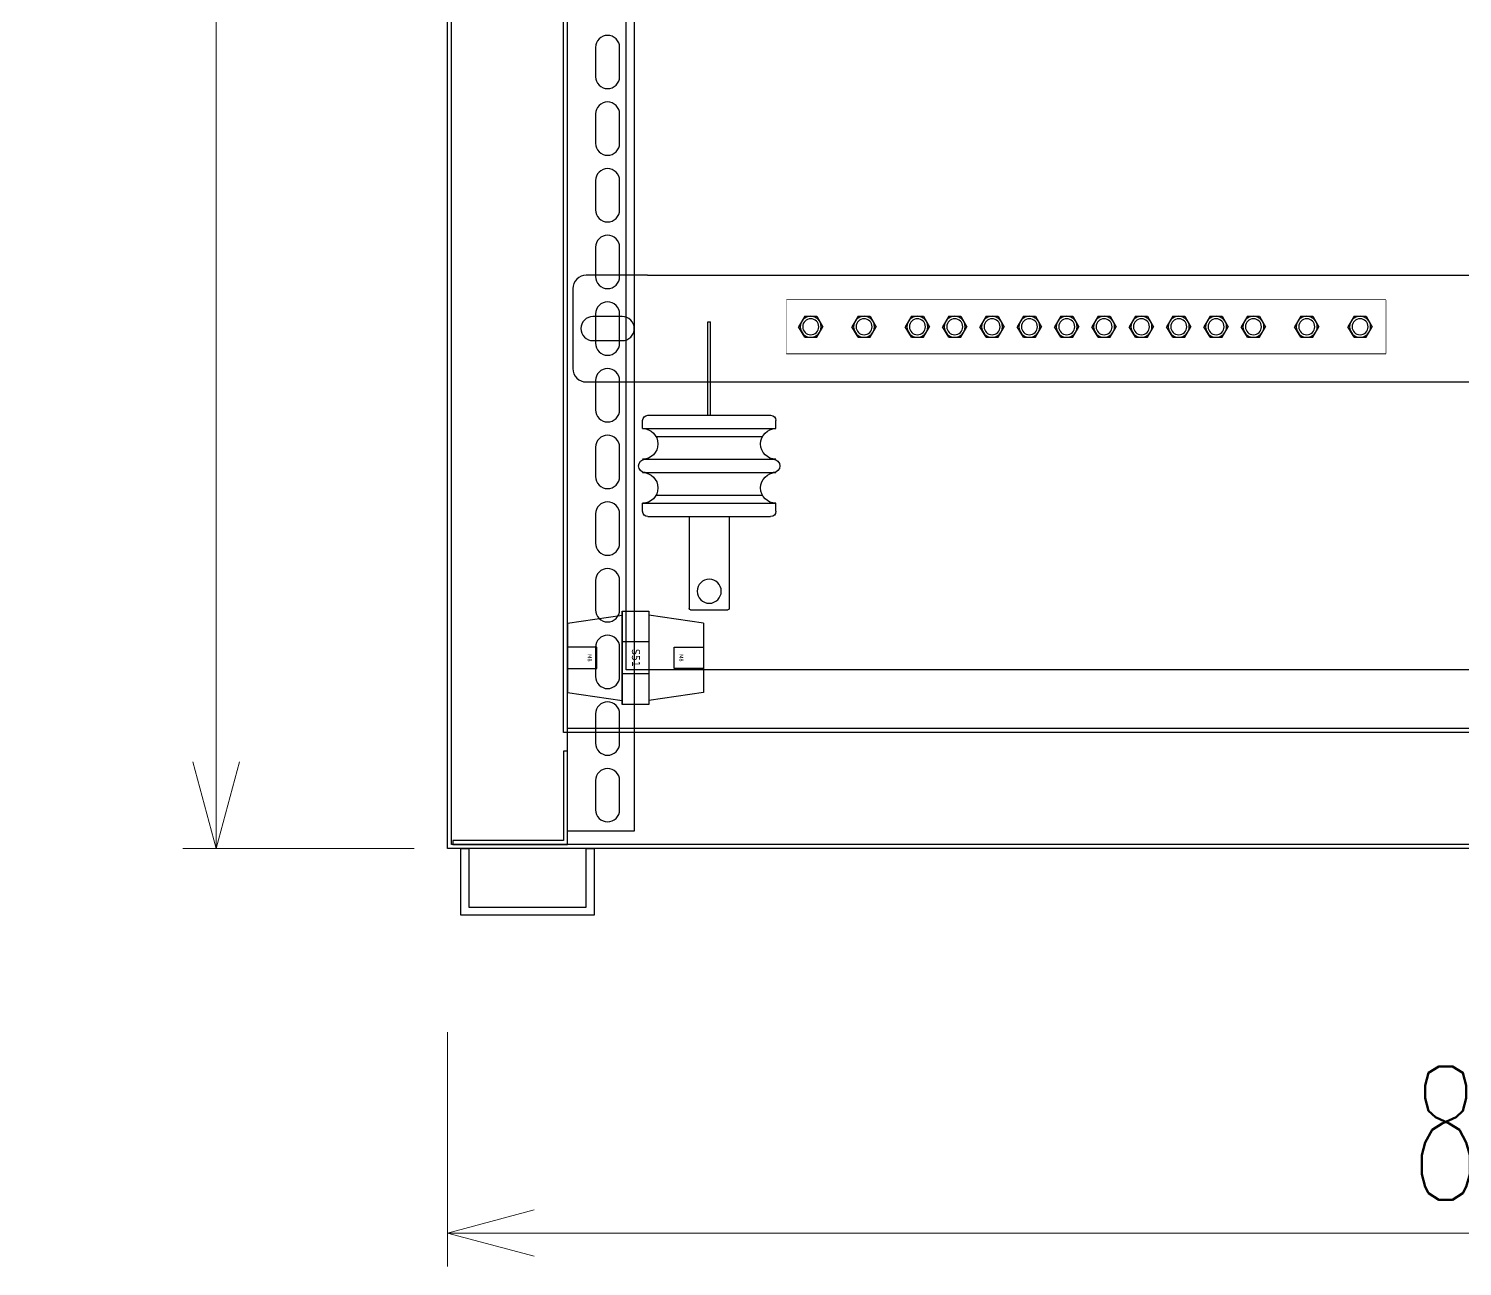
# Model space of a CAD drawing. Header units: millimetres. Extents: x -4798 to 103231, y 23514 to 54248.
# Drawn here: x -1754 to -1217, y 40155 to 40619 of the extents above; entities that cross this region are included whole.
import ezdxf

# ---------------------------------------------------------------- set-up
doc = ezdxf.new("R2010")
doc.units = ezdxf.units.MM
doc.header["$LTSCALE"] = 3
doc.layers.add('@.DM. KÍCH THƯỚC', color=8, linetype='Continuous', lineweight=20, transparency=0.2)
doc.layers.add('@.DM. NÉT CHÍNH', color=7, linetype='Continuous')
doc.layers.add('@.VISIBLE', color=7, linetype='Continuous')
doc.styles.add('Ann_w01', font='romans.shx', dxfattribs={"width": 0.6, "bigfont": 'chineset.shx'})
doc.styles.get("Standard").update_dxf_attribs({"font": 'arial.ttf'})
doc.dimstyles.new('Dim 01_SC25', dxfattribs={"dimscale": 25, "dimtxt": 2, "dimasz": 1.3, "dimexe": 0.5, "dimexo": 0.5, "dimgap": 0.5, "dimtad": 1, "dimdec": 1, "dimzin": 12, "dimdsep": 46, "dimtxsty": 'Ann_w01', "dimblk": 'OPEN30', "dimcen": 1.5, "dimclrd": 6, "dimclre": 6, "dimclrt": 3, "dimadec": 1, "dimazin": 3, "dimtm": 1e-09, "dimtfac": 1, "dimtdec": 1, "dimtix": 1, "dimtmove": 0, "dimatfit": 3, "dimldrblk": 'OPEN30', "dimfxl": 0, "dimtolj": 1, "dimlwd": 0, "dimlwe": 0, "dimarcsym": 0})

# ---------------------------------------------------------------- blocks, each defined once
blk = doc.blocks.new('_Open30')
at = {"color": 0, "linetype": 'ByBlock', "lineweight": -2}
for p, q in [((-1, 0.268), (0, 0)), ((0, 0), (-1, -0.268)), ((0, 0), (-1, 0))]:
    blk.add_line(p, q, dxfattribs=at)
blk = doc.blocks.new('*D103')
at = {"layer": '@.DM. KÍCH THƯỚC', "color": 6, "lineweight": 0}
for p, q in [((-1597.05, 40242.49), (-1597.05, 40154.7)), ((-797.05, 40242.49), (-797.05, 40154.7)), ((-1564.55, 40167.2), (-829.55, 40167.2))]:
    blk.add_line(p, q, dxfattribs=at)
at = {"layer": 'Defpoints', "color": 0}
for p in [(-1597.05, 40254.99), (-797.05, 40254.99), (-797.05, 40167.2)]:
    blk.add_point(p, dxfattribs=at)
at = {"layer": '@.DM. KÍCH THƯỚC', "color": 6, "lineweight": 0, "xscale": 32.5, "yscale": 32.5, "zscale": 32.5, "rotation": 180}
blk.add_blockref('_Open30', (-1597.05, 40167.2), dxfattribs=at)
at = {"layer": '@.DM. KÍCH THƯỚC', "color": 6, "lineweight": 0, "xscale": 32.5, "yscale": 32.5, "zscale": 32.5}
blk.add_blockref('_Open30', (-797.05, 40167.2), dxfattribs=at)
at = {"layer": '@.DM. KÍCH THƯỚC', "color": 3, "insert": (-1197.05, 40204.7), "char_height": 50, "attachment_point": 5, "style": 'Ann_w01'}
blk.add_mtext('\\A1;800', dxfattribs=at)
blk = doc.blocks.new('*D106')
at = {"layer": '@.DM. KÍCH THƯỚC', "color": 6, "lineweight": 0}
for p, q in [((-1609.55, 41911.39), (-1696.32, 41911.39)), ((-1683.82, 40343.89), (-1683.82, 41878.89)), ((-1609.55, 40311.39), (-1696.32, 40311.39))]:
    blk.add_line(p, q, dxfattribs=at)
at = {"layer": 'Defpoints', "color": 0}
for p in [(-1683.82, 41911.39), (-1597.05, 41911.39), (-1597.05, 40311.39)]:
    blk.add_point(p, dxfattribs=at)
at = {"layer": '@.DM. KÍCH THƯỚC', "color": 6, "lineweight": 0, "xscale": 32.5, "yscale": 32.5, "zscale": 32.5}
for p, rotation in [((-1683.82, 41911.39), 90), ((-1683.82, 40311.39), 270)]:
    blk.add_blockref('_Open30', p, dxfattribs=dict(at, rotation=rotation))
at = {"layer": '@.DM. KÍCH THƯỚC', "color": 3, "insert": (-1721.32, 41111.39), "char_height": 50, "attachment_point": 5, "rotation": 90, "style": 'Ann_w01'}
blk.add_mtext('\\A1;1600', dxfattribs=at)
blk = doc.blocks.new('Oval 20x9')
at = {"layer": '@.VISIBLE', "color": 2}
blk.add_lwpolyline([(-5.5, -4.5), (5.5, -4.5, 0.414214), (10, 0), (10, 0, 0.414214), (5.5, 4.5), (-5.5, 4.5, 0.414214), (-10, 0), (-10, 0, 0.414214)], format="xyb", close=True, dxfattribs=at)
blk = doc.blocks.new('*U74')
at = {"layer": '@.VISIBLE'}
for p, q in [((28, 20), (678, 20)), ((28, -20), (678, -20))]:
    blk.add_line(p, q, dxfattribs=at)
blk.add_lwpolyline([(28, 20), (5, 20, 0.414214), (0, 15), (0, -15, 0.414214), (5, -20), (28, -20)], format="xyb", dxfattribs=at)
blk.add_blockref('Oval 20x9', (13, 0), dxfattribs=at)
blk.add_blockref('Oval 20x9', (13, 0), dxfattribs=at)
blk = doc.blocks.new('*U32')
for p, q in [((-7.5, 50), (-7.5, 84.5)), ((-7, 85), (7, 85)), ((7.5, 50), (7.5, 84.5)), ((-23, 50), (23, 50)), ((-25, 48), (-25, 45)), ((-25, 45), (25, 45)), ((25, 48), (25, 45)), ((-25, 17), (25, 17)), ((-25, 17), (-25, 14)), ((25, 17), (25, 14)), ((-23, 12), (23, 12)), ((-0.5, 12), (-0.5, -23)), ((0.5, 12), (0.5, -23)), ((-0.5, -23), (0.5, -23))]:
    blk.add_line(p, q)
at = {"color": 32}
for p, q in [((-19.95, 42), (19.95, 42)), ((-24, 33.5), (25, 33.5)), ((-24, 28.5), (24, 28.5)), ((-19.95, 20), (19.95, 20))]:
    blk.add_line(p, q, dxfattribs=at)
blk.add_circle((0, 78), 4.5)
for centre, radius, start, end in [((-7, 84.5), 0.5, 90, 180), ((7, 84.5), 0.5, 0, 90), ((-23, 48), 2, 90, 180), ((23, 48), 2, 0, 90), ((-23, 14), 2, 180, 270), ((23, 14), 2, 270, 0)]:
    blk.add_arc(centre, radius, start, end)
for centre, radius, start, end in [((-25, 39.25), 5.75, 270, 90), ((25, 39.25), 5.75, 90, 270), ((-24, 31), 2.5, 90, 270), ((24, 31), 2.5, 270, 90), ((-25, 22.75), 5.75, 270, 90), ((25, 22.75), 5.75, 90, 270)]:
    blk.add_arc(centre, radius, start, end, dxfattribs=at)
blk = doc.blocks.new('*U138')
at = {"color": 1}
for p, q in [((-30.5, -7.97), (-30.5, 27.03)), ((-30.5, 27.03), (-20.5, 27.03)), ((-30.5, 27.03), (-30.5, -7.97)), ((-20.5, 27.03), (-20.5, -7.97)), ((-51, 22.53), (-30.5, 25.53)), ((-51, 22.53), (-51, -3.47)), ((-30.5, 25.53), (-30.5, -6.47)), ((-20.5, 25.53), (-20.5, -6.47)), ((0, 22.53), (-20.5, 25.53)), ((0, 22.53), (0, -3.47)), ((-20.5, 15.53), (-30.5, 15.53)), ((-20.5, 3.53), (-30.5, 3.53)), ((-51, -3.47), (-30.5, -6.47)), ((0, -3.47), (-20.5, -6.47)), ((-20.5, -7.97), (-30.5, -7.97))]:
    blk.add_line(p, q, dxfattribs=at)
for points in [[(-51, 13.53), (-51, 5.53), (-40, 5.53), (-40, 13.53)], [(0, 13.53), (0, 5.53), (-11, 5.53), (-11, 13.53)]]:
    blk.add_lwpolyline(points, close=True, dxfattribs=at)
at = {"color": 1, "width": 30.0978, "attachment_point": 5, "rotation": 270}
for s, insert, char_height in [('{\\fTahoma|b0|i0|c0|p34;S51}', (-25.34, 9.53), 3), ('{\\fTahoma|b0|i0|c0|p34;M8}', (-42.66, 9.53), 1.5), ('{\\fTahoma|b0|i0|c0|p34;M8}', (-8.34, 9.53), 1.5)]:
    blk.add_mtext(s, dxfattribs=dict(at, insert=insert, char_height=char_height))
blk = doc.blocks.new('Hex Head Screw - 10 mm top')
at = {"color": 0, "linetype": 'Continuous'}
for p, q in [((-7.9, 4.5), (0, 9.1)), ((-7.9, -4.5), (-7.9, 4.5)), ((7.9, 4.5), (0, 9.1)), ((7.9, -4.5), (7.9, 4.5)), ((-7.9, -4.5), (0, -9.1)), ((7.9, -4.5), (0, -9.1))]:
    blk.add_line(p, q, dxfattribs=at)
blk.add_circle((0, 0), 7.87, dxfattribs=at)
blk = doc.blocks.new('Nut')
blk.add_circle((0, 0), 3)
at = {"xscale": 0.5, "yscale": 0.5, "zscale": 0.5}
blk.add_blockref('Hex Head Screw - 10 mm top', (0, 0), dxfattribs=at)
blk = doc.blocks.new('*U129')
at = {"color": 7}
blk.add_lwpolyline([(224.76, 10), (224.76, -10), (0, -10), (0, 10)], close=True, dxfattribs=at)
blk.add_wipeout([(224.76, 10), (224.76, -10), (0, -10), (0, 10)], dxfattribs=at)
at = {"rotation": 270}
for p in [(9.1, 0), (29.1, 0), (49.1, 0), (63.1, 0), (77.1, 0), (91.1, 0), (105.1, 0), (119.1, 0), (133.1, 0), (147.1, 0), (161.1, 0), (175.1, 0), (195.1, 0), (215.1, 0)]:
    blk.add_blockref('Nut', p, dxfattribs=at)

msp = doc.modelspace()

# ---------------------------------------------------------------- linework, layer by layer
at = {"layer": '@.DM. NÉT CHÍNH'}
for points in [[(-1597.05, 41876.39), (-797.05, 41876.39), (-797.05, 40311.39), (-1597.05, 40311.39)], [(-1595.55, 41874.89), (-798.55, 41874.89), (-798.55, 40312.89), (-1595.55, 40312.89)], [(-1553.55, 41825.89), (-840.55, 41825.89), (-840.55, 40354.89), (-1553.55, 40354.89)], [(-1552.05, 41824.39), (-842.05, 41824.39), (-842.05, 40356.39), (-1552.05, 40356.39)]]:
    msp.add_lwpolyline(points, close=True, dxfattribs=at)
at = {"layer": '@.DM. NÉT CHÍNH', "color": 6}
msp.add_lwpolyline([(-1530.05, 41784.39), (-864.05, 41784.39), (-864.05, 40378.39), (-1530.05, 40378.39)], close=True, dxfattribs=at)
at = {"layer": '@.DM. NÉT CHÍNH', "color": 151}
msp.add_lwpolyline([(-1552.05, 41394.89), (-1527.05, 41394.89), (-1527.05, 40317.89), (-1552.05, 40317.89)], close=True, dxfattribs=at)
for points in [[(-1532.55, 40600.89), (-1532.55, 40611.89, 0.414214), (-1537.05, 40616.39), (-1537.05, 40616.39, 0.414214), (-1541.55, 40611.89), (-1541.55, 40600.89, 0.414214), (-1537.05, 40596.39), (-1537.05, 40596.39, 0.414214)], [(-1532.55, 40575.89), (-1532.55, 40586.89, 0.414214), (-1537.05, 40591.39), (-1537.05, 40591.39, 0.414214), (-1541.55, 40586.89), (-1541.55, 40575.89, 0.414214), (-1537.05, 40571.39), (-1537.05, 40571.39, 0.414214)], [(-1532.55, 40550.89), (-1532.55, 40561.89, 0.414214), (-1537.05, 40566.39), (-1537.05, 40566.39, 0.414214), (-1541.55, 40561.89), (-1541.55, 40550.89, 0.414214), (-1537.05, 40546.39), (-1537.05, 40546.39, 0.414214)], [(-1532.55, 40525.89), (-1532.55, 40536.89, 0.414214), (-1537.05, 40541.39), (-1537.05, 40541.39, 0.414214), (-1541.55, 40536.89), (-1541.55, 40525.89, 0.414214), (-1537.05, 40521.39), (-1537.05, 40521.39, 0.414214)], [(-1532.55, 40525.89), (-1532.55, 40536.89, 0.414214), (-1537.05, 40541.39), (-1537.05, 40541.39, 0.414214), (-1541.55, 40536.89), (-1541.55, 40525.89, 0.414214), (-1537.05, 40521.39), (-1537.05, 40521.39, 0.414214)], [(-1532.55, 40500.89), (-1532.55, 40511.89, 0.414214), (-1537.05, 40516.39), (-1537.05, 40516.39, 0.414214), (-1541.55, 40511.89), (-1541.55, 40500.89, 0.414214), (-1537.05, 40496.39), (-1537.05, 40496.39, 0.414214)], [(-1532.55, 40500.89), (-1532.55, 40511.89, 0.414214), (-1537.05, 40516.39), (-1537.05, 40516.39, 0.414214), (-1541.55, 40511.89), (-1541.55, 40500.89, 0.414214), (-1537.05, 40496.39), (-1537.05, 40496.39, 0.414214)], [(-1532.55, 40475.89), (-1532.55, 40486.89, 0.414214), (-1537.05, 40491.39), (-1537.05, 40491.39, 0.414214), (-1541.55, 40486.89), (-1541.55, 40475.89, 0.414214), (-1537.05, 40471.39), (-1537.05, 40471.39, 0.414214)], [(-1532.55, 40450.89), (-1532.55, 40461.89, 0.414214), (-1537.05, 40466.39), (-1537.05, 40466.39, 0.414214), (-1541.55, 40461.89), (-1541.55, 40450.89, 0.414214), (-1537.05, 40446.39), (-1537.05, 40446.39, 0.414214)], [(-1532.55, 40425.89), (-1532.55, 40436.89, 0.414214), (-1537.05, 40441.39), (-1537.05, 40441.39, 0.414214), (-1541.55, 40436.89), (-1541.55, 40425.89, 0.414214), (-1537.05, 40421.39), (-1537.05, 40421.39, 0.414214)], [(-1532.55, 40400.89), (-1532.55, 40411.89, 0.414214), (-1537.05, 40416.39), (-1537.05, 40416.39, 0.414214), (-1541.55, 40411.89), (-1541.55, 40400.89, 0.414214), (-1537.05, 40396.39), (-1537.05, 40396.39, 0.414214)], [(-1532.55, 40375.89), (-1532.55, 40386.89, 0.414214), (-1537.05, 40391.39), (-1537.05, 40391.39, 0.414214), (-1541.55, 40386.89), (-1541.55, 40375.89, 0.414214), (-1537.05, 40371.39), (-1537.05, 40371.39, 0.414214)], [(-1532.55, 40350.89), (-1532.55, 40361.89, 0.414214), (-1537.05, 40366.39), (-1537.05, 40366.39, 0.414214), (-1541.55, 40361.89), (-1541.55, 40350.89, 0.414214), (-1537.05, 40346.39), (-1537.05, 40346.39, 0.414214)], [(-1532.55, 40325.89), (-1532.55, 40336.89, 0.414214), (-1537.05, 40341.39), (-1537.05, 40341.39, 0.414214), (-1541.55, 40336.89), (-1541.55, 40325.89, 0.414214), (-1537.05, 40321.39), (-1537.05, 40321.39, 0.414214)]]:
    msp.add_lwpolyline(points, format="xyb", close=True, dxfattribs=at)
at = {"layer": '@.DM. NÉT CHÍNH', "color": 1}
msp.add_lwpolyline([(-1595.05, 40312.89), (-1552.05, 40312.89), (-1552.05, 40347.89), (-1553.55, 40347.89), (-1553.55, 40314.39), (-1595.05, 40314.39)], close=True, dxfattribs=at)
at = {"layer": '@.DM. NÉT CHÍNH', "color": 21}
msp.add_lwpolyline([(-1542.05, 40311.39), (-1542.05, 40286.39), (-1592.05, 40286.39), (-1592.05, 40311.39), (-1589.05, 40311.39), (-1589.05, 40289.39), (-1545.05, 40289.39), (-1545.05, 40311.39)], close=True, dxfattribs=at)

# ---------------------------------------------------------------- block references
at = {"xscale": -1, "rotation": 180}
msp.add_blockref('*U32', (-1498.93, 40485.89), dxfattribs=at)
msp.add_blockref('*U138', (-1501.1, 40373.37))
at = {"layer": '@.VISIBLE'}
msp.add_blockref('*U74', (-1550.05, 40506.39), dxfattribs=at)

# ---------------------------------------------------------------- dimensions: what is measured, and where the dimension line sits
at = {"layer": '@.DM. KÍCH THƯỚC'}
dim = msp.add_linear_dim(base=(-1683.82, 41911.39), p1=(-1597.05, 40311.39), p2=(-1597.05, 41911.39), angle=90, dimstyle='Dim 01_SC25', dxfattribs=at)
dim.commit()
dim.dimension.update_dxf_attribs({"geometry": '*D106', "text_midpoint": (-1721.32, 41111.39)})
dim = msp.add_linear_dim(base=(-797.05, 40167.2), p1=(-1597.05, 40254.99), p2=(-797.05, 40254.99), dimstyle='Dim 01_SC25', dxfattribs=at)
dim.commit()
dim.dimension.update_dxf_attribs({"geometry": '*D103', "text_midpoint": (-1197.05, 40204.7)})

# ---------------------------------------------------------------- next in the draw order: block references
at = {"xscale": -1, "rotation": 180}
msp.add_blockref('*U129', (-1469.99, 40507.1), dxfattribs=at)

doc.saveas('drawing.dxf')
